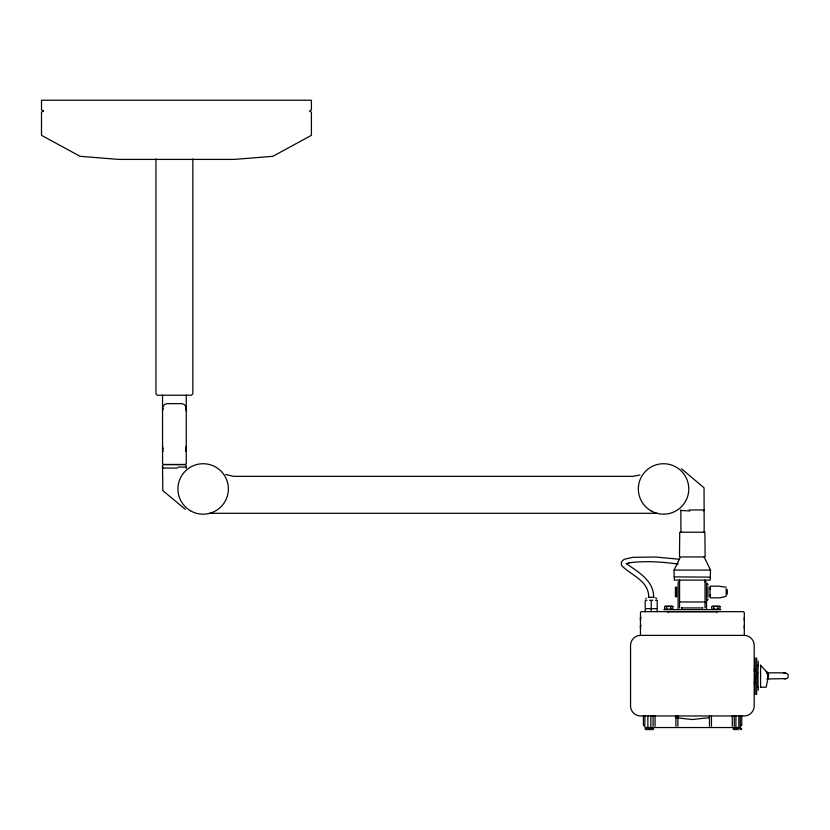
<?xml version="1.0" encoding="UTF-8"?>
<svg xmlns="http://www.w3.org/2000/svg" width="830" height="830" viewBox="0 0 830 830"><rect width="100%" height="100%" fill="white"/><g stroke="black" fill="none" stroke-linecap="round" stroke-linejoin="round"><path stroke-width="1.25" d="M626.256 563.663L626.131 563.425C637.699 571.891 653.438 580.004 653.635 596.77M744.303 617.51L744.303 620.477M744.303 625.488L744.303 628.455M705.033 607.934L705.043 580.046M727.298 594.187L727.298 589.736M186.262 448.646L186.096 449.922A4.939 4.939 0 0 1 185.609 451.115M755.404 678.535L755.456 677.674L755.331 681.223M756.026 675.776L757.717 672.528M716.913 612.384L717.162 611.648L667.704 611.648L668.036 612.384M640.449 620.477L640.449 617.51L641.196 617.956M640.449 628.455L640.449 625.488L641.196 625.934M704.151 556.94L710.522 570.086L710.273 577.13L674.095 576.881L674.095 570.086L680.465 556.94L704.079 556.94M756.815 673.96L757.334 673.078M675.413 587.215L675.413 596.708M645.678 598.783L646.155 598.171M678.089 581.944L679.573 581.944M705.043 581.944L706.527 581.944M705.043 601.978L679.573 601.978M707.513 600.37L708.011 598.814M674.344 577.13L674.344 580.097L710.273 580.097L710.273 577.13M653.584 729.269L651.228 729.767M741.615 729.269L740.018 729.767M163.033 467.217L162.524 468.068L177.475 468.068M703.435 510.917L704.172 509.962L689.232 509.962M703.435 532.186L704.172 531.231L704.048 487.822L681.43 468.732M639.94 474.978L633.114 476.337L233.593 476.337L225.708 474.501M626.723 563.57L629.41 562.688L628.569 562.875C645.014 560.603 661.821 561.869 678.214 564.078M681.887 607.996L681.44 607.996M783.862 673.234L785.408 672.819L788.085 674.365L788.085 677.456L786.954 678.587L766.827 679.002M726.105 596.345L719.994 597.797L710.397 597.88M709.308 717.66L692.376 719.527L675.444 717.66M681.731 607.996L681.503 607.996M726.167 595.452L726.167 588.605M640.449 635.386C635.158 635.344 630.53 639.982 630.561 645.273L630.561 706.071C630.53 711.372 635.158 716 640.449 715.968L744.303 715.968C749.594 716 754.221 711.372 754.19 706.071L754.19 645.273C754.221 639.982 749.594 635.344 744.303 635.386L640.449 635.386L640.48 612.374L641.434 611.648L743.566 611.679L744.303 612.633L744.303 635.386M710.397 586.81L710.397 586.177L718.811 586.188L726.167 587.215M710.335 587.879L710.397 589.518M760.581 687.271L766.215 687.147L768.57 675.018L766.796 672.02L760.581 665.266M178.066 467.083L185.277 467.083L186.231 467.819M680.839 509.962L680.942 532.082M689.844 510.948L680.569 510.46M209.679 513.303L657.028 513.303M674.095 570.086L710.522 570.086M648.272 597.299L654.154 597.299M645.481 600.266L647.016 600.266M649.672 600.266L652.743 600.266M655.41 600.266L656.945 600.266M665.307 606.201L672.227 606.201M712.389 606.201L719.309 606.201M682.208 607.934L702.408 607.934M645.709 608.681L656.706 608.681M663.824 609.666L720.793 609.666M754.19 669.302L755.186 669.302M754.19 671.065L755.186 671.065M766.827 672.819L785.408 672.819M754.19 681.918L755.186 681.918M754.19 683.681L755.186 683.681M645.138 728.284L653.584 728.284M733.17 728.284L741.615 728.284M647.504 729.767L645.138 729.269M735.525 729.767L733.17 729.269M710.335 596.179L710.335 594.539M702.886 607.996L702.73 607.996M679.127 559.223L655.472 557.034L632.979 557.303L624.119 559.327L621.463 561.848L621.4 565.303C630.821 575.356 648.738 580.346 648.728 597.164M783.862 678.587L785.408 679.002M655.648 597.704L656.738 598.783M185.277 509.298L162.825 490.613L162.524 465.599L163.531 464.613L185.266 464.613L186.231 465.34L186.262 468.068M707.513 583.552L708.011 585.109M766.246 671.387L768.393 674.344L768.383 677.176L768.134 673.701M186.262 408.588L186.096 407.302A4.939 4.939 0 0 0 181.324 403.639L167.473 403.639A4.949 4.949 0 0 0 162.524 408.588M679.583 607.934L679.573 580.046M760.581 665.193L760.581 687.344M758.247 661.168L758.247 665.805M758.247 686.472L758.247 690.228M758.029 665.193L758.029 687.344M756.67 657.972L756.67 671.532M756.763 672.404L756.67 694.565M755.186 657.972L755.186 694.565M741.75 715.636L741.75 725.285M740.267 715.626L740.267 725.233M738.876 715.595L738.876 727.018M738.067 729.767L738.067 729.02L736.718 729.02L736.718 729.767M735.909 715.595L735.909 727.018M734.26 715.647L734.26 726.219M732.278 715.74L732.278 726.219M717.909 606.45L717.909 609.168M713.79 606.45L713.79 609.168M711.455 715.74L711.455 726.219M709.992 586.8L709.992 597.133M709.474 715.647L709.474 726.219M708.011 586.8L708.011 597.133M706.527 583.552L706.527 608.681M705.127 556.702L704.878 532.217L679.739 532.217L679.49 556.702M678.089 583.065L678.089 608.681M677.882 715.647L677.882 726.219M676.606 586.924L676.606 597.009M675.9 715.74L675.9 726.219M670.827 606.45L670.827 609.168M666.708 606.45L666.708 609.168M657.204 600.764L657.204 608.183M657.204 609.168L657.204 611.648M655.077 715.74L655.077 726.219M653.096 715.647L653.096 726.219M651.208 600.764L651.208 608.183M651.208 609.168L651.208 611.648M650.845 715.595L650.845 727.018M650.035 729.767L650.035 729.02L648.687 729.02L648.687 729.767M647.877 715.595L647.877 727.018M645.211 600.764L645.211 608.183M645.211 609.168L645.211 611.648M644.879 715.626L644.879 725.233M643.395 715.636L643.395 725.285M192.84 158.904L192.84 393.845L191.45 395.236L157.347 395.236L155.957 393.845L155.957 158.904M186.262 395.028L186.262 463.482L185.266 464.468L163.531 464.468L162.566 463.731L162.524 395.028M163.188 451.115A4.949 4.949 0 0 1 162.524 448.646M185.609 408.588A4.949 4.949 0 0 1 186.262 411.058M162.524 411.058A4.949 4.949 0 0 1 163.188 408.588M186.262 446.167A4.949 4.949 0 0 1 185.609 448.646M163.188 448.646A4.949 4.949 0 0 1 162.524 446.167M741.014 725.254A2.283 2.283 0 0 1 738.731 727.537L646.414 727.537A2.283 2.283 0 0 1 644.215 725.845M768.456 674.583L768.341 677.342L768.456 674.583L766.858 672.227L768.445 674.583L767.968 677.228L768.445 674.583L766.858 672.227L768.456 674.583M755.508 676.575L755.508 676.575M43.43 111.033L41.5 112.195L41.5 135.332L80.074 156.32L118.649 159.401L234.268 159.401L272.842 156.32L311.416 135.332L311.416 112.195L309.486 111.033L311.416 109.882L311.416 100.233L41.5 100.233L41.5 109.882L43.43 111.033M672.881 606.45L664.654 606.45L664.654 609.168L672.881 609.168L672.881 606.45M719.963 606.45L711.735 606.45L711.735 609.168L719.963 609.168L719.963 606.45M190.537 510.792A25.222 25.222 0 0 0 228.375 488.943A25.222 25.222 0 0 0 190.537 467.103A25.222 25.222 0 0 0 190.537 510.792M650.948 510.792A25.222 25.222 0 0 0 688.776 488.943A25.222 25.222 0 0 0 650.948 467.103A25.222 25.222 0 0 0 650.948 510.792"/></g></svg>
